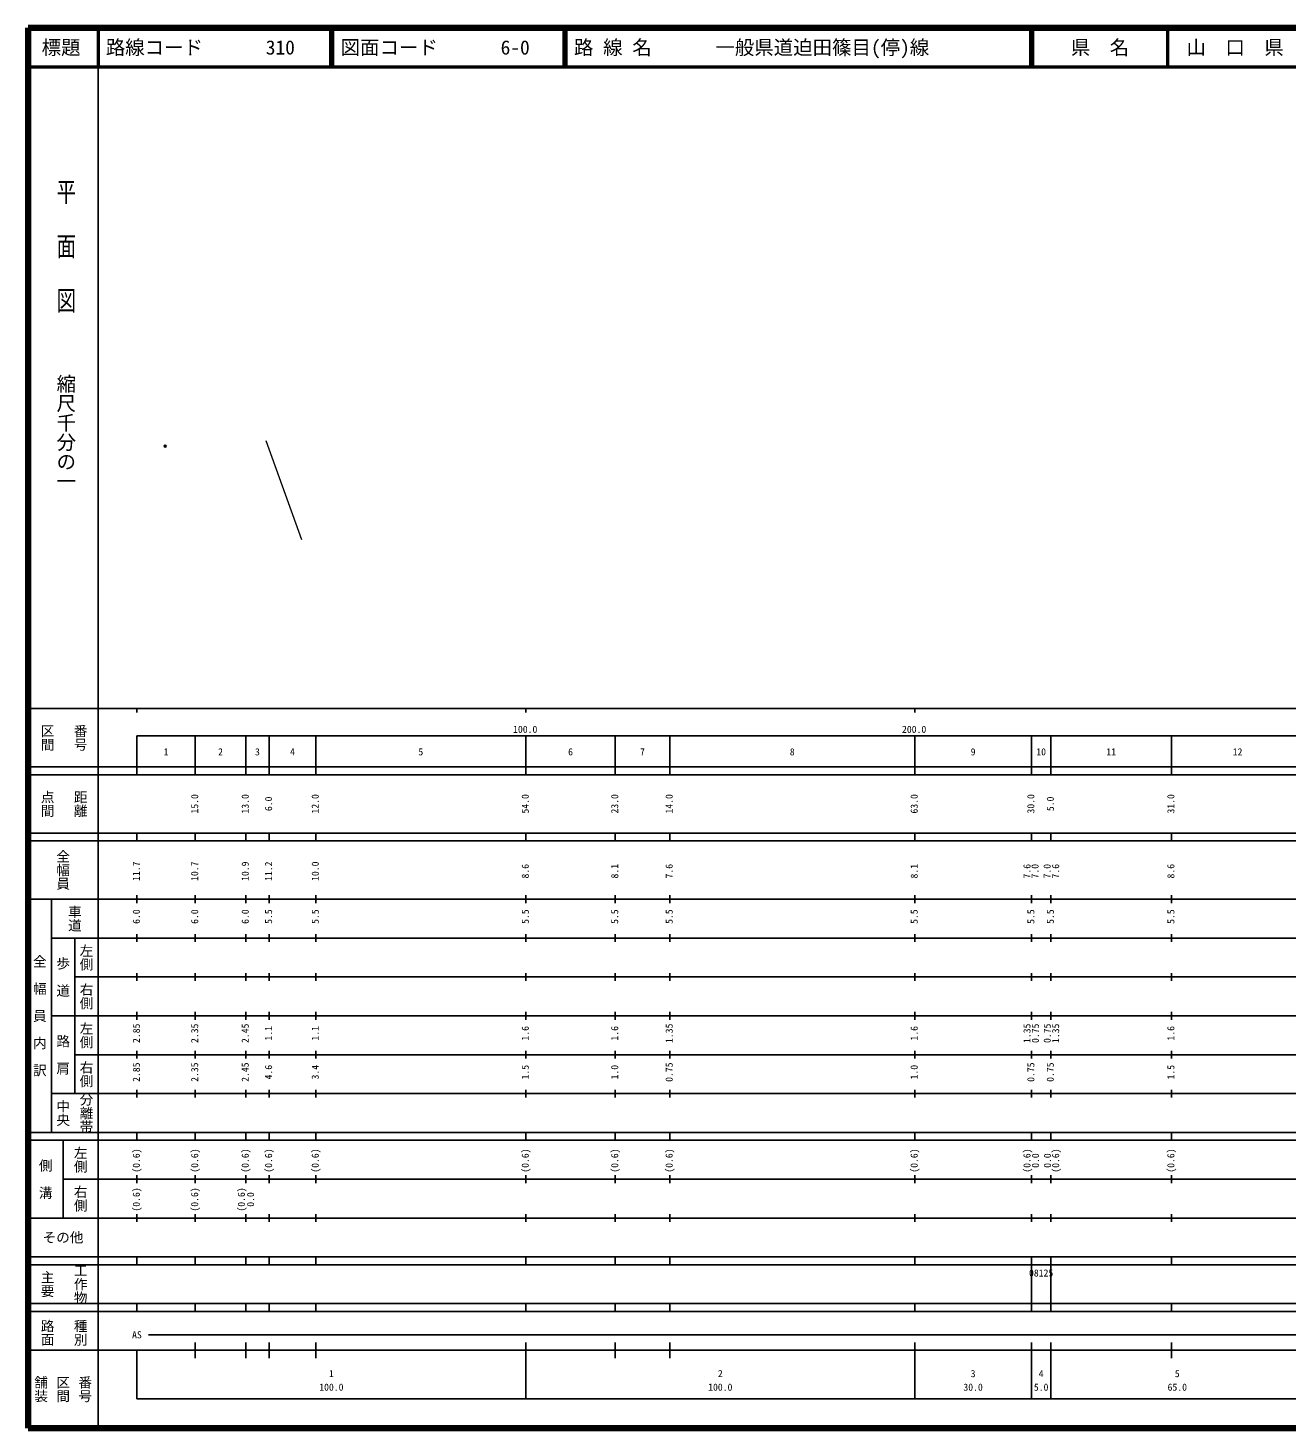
# Model space of a CAD drawing. Units: millimetres on the paper. Extents: x 40 to 680, y 20 to 380.
# Drawn here: x 40 to 363.7, y 20 to 380 of the extents above; entities that cross this region are included whole.
import ezdxf
from ezdxf.enums import TextEntityAlignment as Align

# ---------------------------------------------------------------- set-up
doc = ezdxf.new("R2010")
doc.units = ezdxf.units.MM
doc.header["$PDMODE"] = 32
doc.header["$PDSIZE"] = 0.5
for name, color, linetype, lineweight in [('M-BGD', 7, 'Continuous', 13), ('M-TTL', 2, 'Continuous', 140), ('M-TTL-BAND', 7, 'Continuous', 25), ('M-TTL-LINE', 7, 'Continuous', 50)]:
    doc.layers.add(name, color=color, linetype=linetype, lineweight=lineweight)
doc.layers.add('M-OTRS', color=6, linetype='Continuous')
doc.layers.add('M-TTL-TXT', color=7, linetype='Continuous')
doc.styles.add('@ＭＳ ゴシック', font='')
doc.styles.add('ＭＳ ゴシック', font='')
doc.styles.get('@ＭＳ ゴシック').set_extended_font_data('@MS Gothic')
doc.styles.get('ＭＳ ゴシック').set_extended_font_data('MS Gothic')

msp = doc.modelspace()

# ---------------------------------------------------------------- linework, layer by layer
at = {"layer": 'M-BGD'}
msp.add_line((101.127, 273.941), (110.286, 248.458), dxfattribs=at)
at = {"layer": 'M-OTRS'}
msp.add_point((75.295, 272.487), dxfattribs=at)
at = {"layer": 'M-TTL'}
for p, q in [((40, 380), (40, 20)), ((680, 380), (40, 380)), ((40, 20), (680, 20))]:
    msp.add_line(p, q, dxfattribs=at)
at = {"layer": 'M-TTL-BAND'}
for p, q in [((58, 370), (58, 20)), ((40, 205), (579, 205)), ((68, 205), (68, 204)), ((168, 205), (168, 204)), ((268, 205), (268, 204)), ((68, 198), (579, 198)), ((68, 198), (68, 188)), ((83, 188), (83, 198)), ((96, 188), (96, 198)), ((102, 188), (102, 198)), ((114, 188), (114, 198)), ((168, 188), (168, 198)), ((191, 188), (191, 198)), ((205, 188), (205, 198)), ((268, 188), (268, 198)), ((298, 188), (298, 198)), ((303, 188), (303, 198)), ((334, 188), (334, 198)), ((40, 190), (579, 190)), ((40, 188), (579, 188)), ((40, 173), (579, 173)), ((68, 171), (68, 173)), ((83, 171), (83, 173)), ((96, 171), (96, 173)), ((102, 171), (102, 173)), ((114, 171), (114, 173)), ((168, 171), (168, 173)), ((191, 171), (191, 173)), ((205, 171), (205, 173)), ((268, 171), (268, 173)), ((298, 171), (298, 173)), ((303, 171), (303, 173)), ((334, 171), (334, 173)), ((40, 171), (579, 171)), ((40, 156), (579, 156)), ((46, 96), (46, 156)), ((68, 155), (68, 157)), ((83, 155), (83, 157)), ((96, 155), (96, 157)), ((102, 155), (102, 157)), ((114, 155), (114, 157)), ((168, 155), (168, 157)), ((191, 155), (191, 157)), ((205, 155), (205, 157)), ((268, 155), (268, 157)), ((298, 155), (298, 157)), ((303, 155), (303, 157)), ((334, 155), (334, 157)), ((46, 146), (579, 146)), ((52, 146), (52, 106)), ((68, 145), (68, 147)), ((83, 145), (83, 147)), ((96, 145), (96, 147)), ((102, 145), (102, 147)), ((114, 145), (114, 147)), ((168, 145), (168, 147)), ((191, 145), (191, 147)), ((205, 145), (205, 147)), ((268, 145), (268, 147)), ((298, 145), (298, 147)), ((303, 145), (303, 147)), ((334, 145), (334, 147)), ((68, 135), (68, 137)), ((83, 135), (83, 137)), ((96, 135), (96, 137)), ((102, 135), (102, 137)), ((114, 135), (114, 137)), ((168, 135), (168, 137)), ((191, 135), (191, 137)), ((205, 135), (205, 137)), ((268, 135), (268, 137)), ((298, 135), (298, 137)), ((303, 135), (303, 137)), ((334, 135), (334, 137)), ((52, 136), (579, 136)), ((46, 126), (579, 126)), ((68, 125), (68, 127)), ((83, 125), (83, 127)), ((96, 125), (96, 127)), ((102, 125), (102, 127)), ((114, 125), (114, 127)), ((168, 125), (168, 127)), ((191, 125), (191, 127)), ((205, 125), (205, 127)), ((268, 125), (268, 127)), ((298, 125), (298, 127)), ((303, 125), (303, 127)), ((334, 125), (334, 127)), ((52, 116), (579, 116)), ((68, 115), (68, 117)), ((83, 115), (83, 117)), ((96, 115), (96, 117)), ((102, 115), (102, 117)), ((114, 115), (114, 117)), ((168, 115), (168, 117)), ((191, 115), (191, 117)), ((205, 115), (205, 117)), ((268, 115), (268, 117)), ((298, 115), (298, 117)), ((303, 115), (303, 117)), ((334, 115), (334, 117)), ((46, 106), (579, 106)), ((68, 105), (68, 107)), ((83, 105), (83, 107)), ((96, 105), (96, 107)), ((102, 105), (102, 107)), ((114, 105), (114, 107)), ((168, 105), (168, 107)), ((191, 105), (191, 107)), ((205, 105), (205, 107)), ((268, 105), (268, 107)), ((298, 105), (298, 107)), ((303, 105), (303, 107)), ((334, 105), (334, 107)), ((40, 96), (579, 96)), ((40, 94), (579, 94)), ((49, 94), (49, 74)), ((68, 94), (68, 96)), ((83, 94), (83, 96)), ((96, 94), (96, 96)), ((102, 94), (102, 96)), ((114, 94), (114, 96)), ((168, 94), (168, 96)), ((191, 94), (191, 96)), ((205, 94), (205, 96)), ((268, 94), (268, 96)), ((298, 94), (298, 96)), ((303, 94), (303, 96)), ((334, 94), (334, 96)), ((49, 84), (579, 84)), ((68, 83), (68, 85)), ((83, 83), (83, 85)), ((96, 83), (96, 85)), ((102, 83), (102, 85)), ((114, 83), (114, 85)), ((168, 83), (168, 85)), ((191, 83), (191, 85)), ((205, 83), (205, 85)), ((268, 83), (268, 85)), ((298, 83), (298, 85)), ((303, 83), (303, 85)), ((334, 83), (334, 85)), ((40, 74), (579, 74)), ((68, 73), (68, 75)), ((83, 73), (83, 75)), ((96, 73), (96, 75)), ((102, 73), (102, 75)), ((114, 73), (114, 75)), ((168, 73), (168, 75)), ((191, 73), (191, 75)), ((205, 73), (205, 75)), ((268, 73), (268, 75)), ((298, 73), (298, 75)), ((303, 73), (303, 75)), ((334, 73), (334, 75)), ((40, 64), (579, 64)), ((40, 62), (579, 62)), ((68, 62), (68, 64)), ((83, 62), (83, 64)), ((96, 62), (96, 64)), ((102, 62), (102, 64)), ((114, 62), (114, 64)), ((168, 62), (168, 64)), ((191, 62), (191, 64)), ((205, 62), (205, 64)), ((268, 62), (268, 64)), ((298, 62), (298, 64)), ((298, 52), (298, 62)), ((303, 62), (303, 64)), ((303, 52), (303, 62)), ((334, 62), (334, 64)), ((40, 52), (579, 52)), ((68, 50), (68, 52)), ((83, 50), (83, 52)), ((96, 50), (96, 52)), ((102, 50), (102, 52)), ((114, 50), (114, 52)), ((168, 50), (168, 52)), ((191, 50), (191, 52)), ((205, 50), (205, 52)), ((268, 50), (268, 52)), ((298, 50), (298, 52)), ((303, 50), (303, 52)), ((334, 50), (334, 52)), ((40, 50), (579, 50)), ((71, 44), (565, 44)), ((40, 40), (579, 40)), ((68, 40), (68, 27.5)), ((83, 38), (83, 42)), ((96, 38), (96, 42)), ((102, 38), (102, 42)), ((114, 38), (114, 42)), ((168, 27.5), (168, 42)), ((191, 38), (191, 42)), ((205, 38), (205, 42)), ((268, 27.5), (268, 42)), ((298, 27.5), (298, 42)), ((303, 27.5), (303, 42)), ((334, 38), (334, 42)), ((68, 27.5), (579, 27.5))]:
    msp.add_line(p, q, dxfattribs=at)
at = {"layer": 'M-TTL-LINE'}
for p, q in [((58, 380), (58, 370)), ((117.75, 380), (117.75, 370)), ((118.25, 380), (118.25, 370)), ((177.75, 380), (177.75, 370)), ((178.25, 380), (178.25, 370)), ((297.75, 380), (297.75, 370)), ((298.25, 380), (298.25, 370)), ((333, 380), (333, 370)), ((40, 370), (680, 370))]:
    msp.add_line(p, q, dxfattribs=at)

# ---------------------------------------------------------------- texts
at = {"layer": 'M-TTL-BAND', "style": '@ＭＳ ゴシック', "width": 1.4}
msp.add_text('平  面  図', height=3.666, rotation=270, dxfattribs=at).set_placement((49.777, 306.475), align=Align.MIDDLE_RIGHT)
at = {"layer": 'M-TTL-BAND', "style": '@ＭＳ ゴシック'}
msp.add_text('縮尺千分の一', height=3.666, rotation=270, dxfattribs=at).set_placement((49.777, 261.03), align=Align.MIDDLE_RIGHT)
for s, p in [('区間', (45, 197.5)), ('番号', (53.5, 197.5)), ('点間', (45, 180.5)), ('距離', (53.5, 180.5)), ('全幅員', (49, 163.5)), ('車道', (52, 151)), ('左側', (55, 141)), ('全\u3000幅\u3000員\u3000内\u3000訳', (43, 126)), ('歩\u3000道', (49, 136)), ('右側', (55, 131)), ('左側', (55, 121)), ('路\u3000肩', (49, 116)), ('右側', (55, 111)), ('分離帯', (55, 101)), ('中央', (49, 101)), ('左側', (53.5, 89)), ('側\u3000溝', (44.5, 84)), ('右側', (53.5, 79)), ('工作物', (53.5, 57)), ('主要', (45, 57)), ('路面', (45, 44.5)), ('種別', (53.5, 44.5)), ('舗装', (43.333, 30)), ('区間', (49, 30)), ('番号', (54.667, 30))]:
    msp.add_text(s, height=2.566, rotation=270, dxfattribs=at).set_placement(p, align=Align.MIDDLE_CENTER)
at = {"layer": 'M-TTL-BAND', "style": 'ＭＳ ゴシック'}
for s, p in [('100.0', (167.844, 198.195)), ('200.0', (267.844, 198.195)), ('1', (75.5, 192.405)), ('2', (89.5, 192.405)), ('3', (99, 192.405)), ('4', (108, 192.405)), ('5', (141, 192.405)), ('6', (179.5, 192.405)), ('7', (198, 192.405)), ('8', (236.5, 192.405)), ('9', (283, 192.405)), ('10', (300.5, 192.405)), ('11', (318.5, 192.405)), ('12', (351, 192.405)), ('AS', (68, 42.5)), ('1', (118, 32.523)), ('2', (218, 32.523)), ('3', (283, 32.523)), ('4', (300.5, 32.523)), ('5', (335.5, 32.523)), ('100.0', (118, 29.033)), ('100.0', (218, 29.033)), ('30.0', (283, 29.033)), ('5.0', (300.5, 29.033)), ('65.0', (335.5, 29.033))]:
    msp.add_text(s, height=1.833, dxfattribs=at).set_placement(p, align=Align.BOTTOM_CENTER)
for s, p in [('15.0', (84.309, 180.5)), ('13.0', (97.309, 180.5)), ('6.0', (103.309, 180.5)), ('12.0', (115.309, 180.5)), ('54.0', (169.309, 180.5)), ('23.0', (192.309, 180.5)), ('14.0', (206.309, 180.5)), ('63.0', (269.309, 180.5)), ('30.0', (299.309, 180.5)), ('5.0', (304.309, 180.5)), ('31.0', (335.309, 180.5)), ('11.7', (69.309, 163.174)), ('10.7', (84.309, 163.174)), ('10.9', (97.309, 163.174)), ('11.2', (103.309, 163.174)), ('10.0', (115.309, 163.174)), ('8.6', (169.309, 163.174)), ('8.1', (192.309, 163.174)), ('7.6', (206.309, 163.174)), ('8.1', (269.309, 163.174)), ('7.6', (298.309, 163.174)), ('7.0', (300.377, 163.174)), ('7.0', (303.49, 163.174)), ('7.6', (305.679, 163.174)), ('8.6', (335.309, 163.174)), ('6.0', (69.309, 151.5)), ('6.0', (84.309, 151.5)), ('6.0', (97.309, 151.5)), ('5.5', (103.309, 151.5)), ('5.5', (115.309, 151.5)), ('5.5', (169.309, 151.5)), ('5.5', (192.309, 151.5)), ('5.5', (206.309, 151.5)), ('5.5', (269.309, 151.5)), ('5.5', (299.309, 151.5)), ('5.5', (304.309, 151.5)), ('5.5', (335.309, 151.5)), ('2.85', (69.309, 121.5)), ('2.35', (84.309, 121.5)), ('2.45', (97.309, 121.5)), ('1.1', (103.309, 121.5)), ('1.1', (115.309, 121.5)), ('1.6', (169.309, 121.5)), ('1.6', (192.309, 121.5)), ('1.35', (206.309, 121.5)), ('1.6', (269.309, 121.5)), ('1.35', (298.309, 121.5)), ('0.75', (300.462, 121.5)), ('0.75', (303.527, 121.5)), ('1.35', (305.679, 121.5)), ('1.6', (335.309, 121.5)), ('2.85', (69.309, 111.5)), ('2.35', (84.309, 111.5)), ('2.45', (97.309, 111.5)), ('4.6', (103.309, 111.5)), ('3.4', (115.309, 111.5)), ('1.5', (169.309, 111.5)), ('1.0', (192.309, 111.5)), ('0.75', (206.309, 111.5)), ('1.0', (269.309, 111.5)), ('0.75', (299.309, 111.5)), ('0.75', (304.309, 111.5)), ('1.5', (335.309, 111.5)), ('(0.6)', (69.309, 88.764)), ('(0.6)', (84.309, 88.764)), ('(0.6)', (97.309, 88.764)), ('(0.6)', (103.309, 88.764)), ('(0.6)', (115.309, 88.764)), ('(0.6)', (169.309, 88.764)), ('(0.6)', (192.309, 88.764)), ('(0.6)', (206.309, 88.764)), ('(0.6)', (269.309, 88.764)), ('(0.6)', (298.309, 88.764)), ('0.0', (300.494, 88.764)), ('0.0', (303.572, 88.764)), ('(0.6)', (305.679, 88.764)), ('(0.6)', (335.309, 88.764)), ('(0.6)', (69.309, 78.764)), ('(0.6)', (84.309, 78.764)), ('(0.6)', (96.309, 78.764)), ('0.0', (98.679, 78.764))]:
    msp.add_text(s, height=1.833, rotation=90, dxfattribs=at).set_placement(p, align=Align.BOTTOM_CENTER)
msp.add_text('その他', height=2.566, dxfattribs=at).set_placement((49, 69), align=Align.MIDDLE_CENTER)
msp.add_text('08125', height=1.833, dxfattribs=at).set_placement((297.376, 58.405), align=Align.BOTTOM_LEFT)
at = {"layer": 'M-TTL-TXT', "style": 'ＭＳ ゴシック'}
for s, p in [('標題', (48.5, 375)), ('県\u3000名', (315.625, 375)), ('山\u3000口\u3000県', (350.375, 375))]:
    msp.add_text(s, height=3.666, dxfattribs=at).set_placement(p, align=Align.MIDDLE_CENTER)
for s, p in [('路線コード', (60, 375)), ('310', (101.142, 375)), ('図面コード', (120.38, 375)), ('6-0', (161.521, 375)), ('路 線 名', (180.38, 375)), ('一般県道迫田篠目(停)線', (216.734, 375))]:
    msp.add_text(s, height=3.666, dxfattribs=at).set_placement(p, align=Align.MIDDLE_LEFT)

doc.saveas('drawing.dxf')
